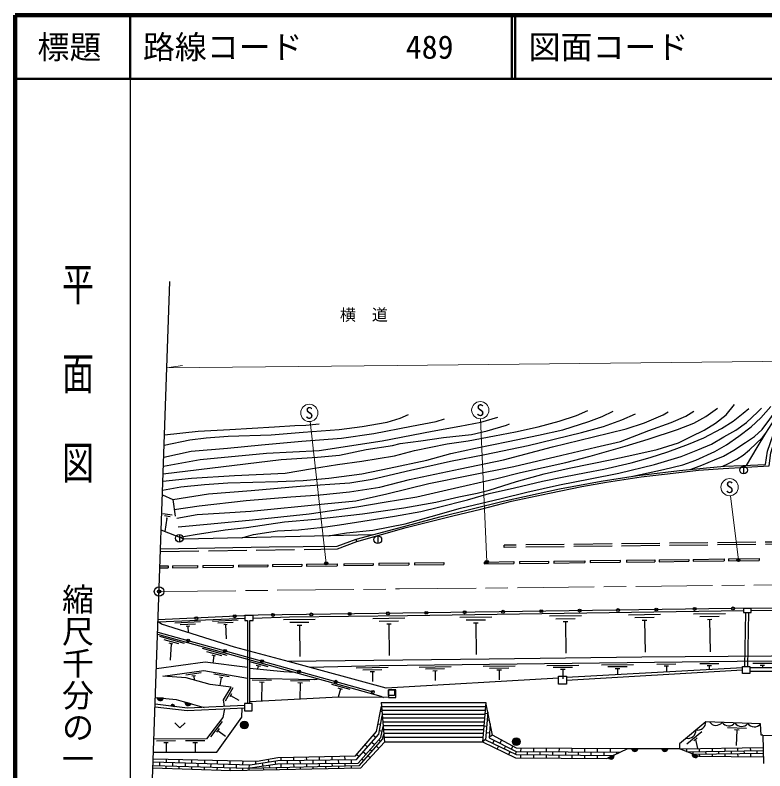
# Model space of a CAD drawing. Units: millimetres at full size, sheet at 1:1000; details may follow other scales. Extents: x 40000 to 680000, y 20000 to 380000.
# Drawn here: x 40000 to 157361, y 261632 to 380000 of the extents above; entities that cross this region are included whole.
import ezdxf
from ezdxf.enums import TextEntityAlignment as Align

# ---------------------------------------------------------------- set-up
doc = ezdxf.new("R2010")
doc.units = ezdxf.units.MM
doc.header["$LTSCALE"] = 1000
doc.header["$PDMODE"] = 32
doc.header["$PDSIZE"] = 500
doc.linetypes.add('CHAIN', pattern=[18.5, 12, -1.5, 3.5, -1.5])
doc.linetypes.add('DASHED', pattern=[7.5, 6, -1.5])
for name, color, linetype, lineweight in [('M-BGD', 7, 'Continuous', 25), ('M-BMK', 2, 'CHAIN', 13), ('M-BMK-OTRS', 5, 'Continuous', 25), ('M-BMK-SRVR', 3, 'Continuous', 25), ('M-STR-HTXT', 7, 'Continuous', 13), ('M-STR-STRC', 7, 'Continuous', 25), ('M-TTL', 2, 'Continuous', 140), ('M-TTL-BAND', 7, 'Continuous', 25), ('M-TTL-LINE', 7, 'Continuous', 50)]:
    doc.layers.add(name, color=color, linetype=linetype, lineweight=lineweight)
for name, color, linetype in [('M-BMK-HTXT', 7, 'Continuous'), ('M-OTRS', 6, 'Continuous'), ('M-TTL-TXT', 7, 'Continuous')]:
    doc.layers.add(name, color=color, linetype=linetype)
doc.styles.add('@ＭＳ ゴシック', font='')
doc.styles.add('ＭＳ ゴシック', font='')
doc.styles.get('@ＭＳ ゴシック').set_extended_font_data('@MS Gothic')
doc.styles.get('ＭＳ ゴシック').set_extended_font_data('MS Gothic')

msp = doc.modelspace()

# ---------------------------------------------------------------- hatches: boundary and pattern name
at = {"layer": 'M-BGD'}
for points in [[(63209, 272998, -0.82183), (62223, 273094)], [(67533, 272152, -0.82183), (66579, 272418)], [(64364, 271798), (64985, 271721, 0.84072)], [(75289, 268817, -1), (76489, 268817, -0.41421), (75889, 268217, -0.41421)], [(117835, 266202, -1), (119035, 266202, -0.41421), (118435, 265602, -0.41421)], [(133734, 264116, -0.82183), (132839, 263691)], [(137490, 265090, -0.82183), (136500, 265089)], [(142196, 265094, -0.82183), (141206, 265093)], [(146885, 263952, -0.82183), (145965, 264319)]]:
    msp.add_hatch(color=256, dxfattribs=at).paths.add_polyline_path(points)
at = {"layer": 'M-STR-STRC'}
for points in [[(153430, 294770, -1), (152991, 294531, -1)], [(88920, 294249, -1), (88481, 294010, -1)], [(114058, 294472, -1), (113619, 294233, -1)]]:
    msp.add_hatch(color=256, dxfattribs=at).paths.add_polyline_path(points)

# ---------------------------------------------------------------- linework, layer by layer
at = {"layer": 'M-BGD'}
for p, q in [((154033, 309347), (154033, 308147)), ((64599, 301672), (63118, 301911)), ((64255, 301423), (63367, 301567)), ((63763, 301199), (63428, 299125)), ((63867, 301182), (63659, 301216)), ((65710, 298672), (65710, 297472)), ((96772, 298451), (96772, 297251)), ((140788, 294693), (145444, 294752)), ((145444, 294752), (145448, 294452)), ((146122, 294760), (150984, 294821)), ((146122, 294760), (146126, 294460)), ((150984, 294821), (150987, 294522)), ((151642, 294830), (156466, 294891)), ((151642, 294830), (151646, 294530)), ((156466, 294891), (156470, 294591)), ((62675, 293721), (63962, 293737)), ((63962, 293737), (63966, 293437)), ((64642, 293746), (68537, 293794)), ((64642, 293746), (64645, 293446)), ((68537, 293794), (68540, 293494)), ((69401, 293804), (74119, 293862)), ((69401, 293804), (69404, 293504)), ((69404, 293504), (74123, 293562)), ((74119, 293862), (74123, 293562)), ((74960, 293873), (79534, 293929)), ((74960, 293873), (74964, 293573)), ((74964, 293573), (79538, 293629)), ((79534, 293929), (79538, 293629)), ((80306, 293939), (84868, 293995)), ((80306, 293939), (80310, 293639)), ((80310, 293639), (84871, 293695)), ((84868, 293995), (84871, 293695)), ((85588, 294004), (90402, 294063)), ((85588, 294004), (85591, 293704)), ((85591, 293704), (90406, 293763)), ((90402, 294063), (90406, 293763)), ((91441, 294076), (96041, 294132)), ((91441, 294076), (91444, 293776)), ((91444, 293776), (96044, 293832)), ((96041, 294132), (96044, 293832)), ((96951, 294144), (101645, 294202)), ((96951, 294144), (96955, 293844)), ((96955, 293844), (101649, 293902)), ((101645, 294202), (101649, 293902)), ((102530, 294212), (107093, 294269)), ((102530, 294212), (102534, 293912)), ((102534, 293912), (107096, 293969)), ((107093, 294269), (107096, 293969)), ((113415, 294347), (118066, 294406)), ((113415, 294347), (113419, 294047)), ((113419, 294047), (118070, 294106)), ((118066, 294406), (118070, 294106)), ((118934, 294417), (123487, 294475)), ((118934, 294417), (118937, 294117)), ((118937, 294117), (123490, 294175)), ((123487, 294475), (123490, 294175)), ((124344, 294485), (129187, 294546)), ((124344, 294485), (124348, 294185)), ((124348, 294185), (129190, 294246)), ((129187, 294546), (129190, 294246)), ((130000, 294557), (134707, 294616)), ((130000, 294557), (130004, 294257)), ((130004, 294257), (134711, 294316)), ((134707, 294616), (134711, 294316)), ((135676, 294628), (140132, 294685)), ((135676, 294628), (135680, 294328)), ((135680, 294328), (140136, 294385)), ((140132, 294685), (140136, 294385)), ((140788, 294693), (140791, 294393)), ((140791, 294393), (145448, 294452)), ((146126, 294460), (150987, 294522)), ((151646, 294530), (156470, 294591)), ((62679, 293421), (63966, 293437)), ((64645, 293446), (68540, 293494)), ((62372, 284952), (75942, 285575)), ((86992, 285348), (81993, 285285)), ((101002, 285527), (96002, 285463)), ((114603, 285723), (109603, 285651)), ((128640, 285927), (123641, 285854)), ((127647, 285463), (124647, 285419)), ((141013, 286107), (136013, 286034)), ((140019, 285642), (137020, 285599)), ((151198, 286254), (146199, 286182)), ((150205, 285790), (147205, 285746)), ((149062, 285323), (148362, 285313)), ((148712, 285318), (148785, 280282)), ((154226, 277993), (154400, 286439)), ((154673, 277993), (154848, 286439)), ((69013, 284957), (65018, 284773)), ((68228, 284620), (65830, 284510)), ((67323, 284279), (66763, 284253)), ((67043, 284266), (67088, 283281)), ((74902, 285227), (70906, 285044)), ((74116, 284891), (71719, 284781)), ((73211, 284549), (72652, 284523)), ((72931, 284536), (73033, 282331)), ((76373, 285200), (76373, 272191)), ((76759, 272191), (76759, 285200)), ((85998, 284886), (82998, 284848)), ((84854, 284421), (84154, 284412)), ((84504, 284417), (84566, 279523)), ((100007, 285064), (97008, 285026)), ((98863, 284599), (98163, 284590)), ((98513, 284595), (98575, 279707)), ((113609, 285259), (110610, 285215)), ((112466, 284792), (111766, 284782)), ((112116, 284787), (112187, 279886)), ((126503, 284996), (125803, 284986)), ((126153, 284991), (126225, 280066)), ((138876, 285175), (138176, 285165)), ((138526, 285170), (138598, 280221)), ((62317, 283362), (95989, 273989)), ((66494, 281585), (62640, 282655)), ((65643, 281510), (63330, 282152)), ((64676, 281467), (64136, 281617)), ((64406, 281542), (64263, 278950)), ((73189, 279725), (69335, 280796)), ((72338, 279650), (70026, 280293)), ((71372, 279607), (70832, 279757)), ((71102, 279682), (70955, 278490)), ((79588, 277948), (76759, 278734)), ((136788, 278260), (131789, 278199)), ((143442, 278342), (140442, 278305)), ((150154, 278424), (147154, 278387)), ((158476, 278463), (155476, 278461)), ((78400, 277967), (77725, 278154)), ((78063, 278061), (77934, 277598)), ((98408, 277801), (93409, 277698)), ((97415, 277481), (94415, 277419)), ((96271, 277157), (95571, 277142)), ((95921, 277150), (95952, 275650)), ((108230, 277910), (103230, 277849)), ((107234, 277598), (104234, 277561)), ((106087, 277284), (105387, 277275)), ((105737, 277280), (105756, 275780)), ((118254, 278033), (113254, 277972)), ((117258, 277721), (114258, 277684)), ((116111, 277407), (115411, 277398)), ((115761, 277403), (115780, 275903)), ((128233, 278155), (123233, 278094)), ((127236, 277843), (124237, 277806)), ((126090, 277529), (125390, 277521)), ((125740, 277525), (125759, 276025)), ((153863, 277775), (126334, 276242)), ((126334, 275842), (153863, 277449)), ((135792, 277948), (132792, 277911)), ((134646, 277634), (133946, 277625)), ((134296, 277630), (134307, 276686)), ((142296, 278028), (141596, 278019)), ((141946, 278024), (141957, 277112)), ((149008, 278110), (148308, 278101)), ((148658, 278106), (148666, 277486)), ((159199, 277754), (155027, 277754)), ((155027, 277274), (159199, 277274)), ((157327, 278162), (156627, 278162)), ((156977, 278162), (156977, 277754)), ((69106, 276966), (66728, 276639)), ((68235, 276543), (67680, 276467)), ((67958, 276505), (68046, 275864)), ((73494, 276353), (71129, 276758)), ((72537, 276212), (71985, 276307)), ((72261, 276260), (72044, 274994)), ((80122, 275774), (77122, 275825)), ((74088, 274643), (72870, 272575)), ((78967, 275494), (78267, 275506)), ((78617, 275500), (78566, 272561)), ((86123, 275670), (83124, 275722)), ((84968, 275390), (84269, 275402)), ((84618, 275396), (84575, 272873)), ((92454, 274375), (89564, 275178)), ((73879, 273698), (73595, 273215)), ((73737, 273457), (75030, 272696)), ((90929, 274487), (90567, 273185)), ((91266, 274394), (90591, 274581)), ((63209, 272998), (62223, 273094)), ((67533, 272152), (66579, 272418)), ((97297, 272320), (113681, 272320)), ((64364, 271798), (64985, 271721)), ((97350, 271720), (113628, 271720)), ((97402, 271120), (113575, 271120)), ((97195, 270987), (97417, 270943)), ((97415, 269923), (97507, 269905)), ((97454, 270520), (113522, 270520)), ((97506, 269920), (113470, 269920)), ((113966, 270571), (113530, 270610)), ((72393, 269348), (70580, 266958)), ((96803, 269026), (97233, 268940)), ((97558, 269320), (113417, 269320)), ((97610, 268720), (113364, 268720)), ((114238, 269544), (113887, 269574)), ((156786, 267220), (156680, 268978)), ((71937, 268250), (71514, 267693)), ((71726, 267972), (72921, 267065)), ((97052, 267956), (97464, 267874)), ((97662, 268120), (113311, 268120)), ((97715, 267520), (113258, 267520)), ((113807, 268578), (113355, 268617)), ((114256, 267534), (113728, 267581)), ((114442, 268522), (114318, 268533)), ((147469, 267754), (145168, 265829)), ((154485, 268267), (151487, 268390)), ((153324, 268015), (152624, 268043)), ((152974, 268029), (152875, 265632)), ((69671, 266350), (66671, 266335)), ((96070, 267230), (96496, 266867)), ((96928, 266498), (97213, 266255)), ((97767, 266920), (113205, 266920)), ((113644, 266531), (113142, 266200)), ((114701, 267228), (114217, 266909)), ((115000, 266417), (114773, 265954)), ((116138, 266467), (115889, 265960)), ((146779, 266786), (146243, 266337)), ((146511, 266561), (146802, 265135)), ((157056, 267212), (156786, 267220)), ((157056, 267212), (157120, 262803)), ((65116, 266327), (62116, 266311)), ((63968, 266021), (63268, 266017)), ((63618, 266019), (63626, 264553)), ((68523, 266044), (67823, 266041)), ((68173, 266043), (68180, 264551)), ((94772, 265709), (95167, 265371)), ((95832, 266119), (96261, 265752)), ((96557, 265500), (96956, 265159)), ((97829, 266200), (113142, 266200)), ((115675, 265521), (115453, 265068)), ((116779, 265502), (116576, 265089)), ((117906, 265529), (117668, 265045)), ((119135, 265206), (119132, 264654)), ((121135, 265192), (121132, 264645)), ((123135, 265177), (123132, 264635)), ((125135, 265163), (125132, 264626)), ((127135, 265149), (127132, 264616)), ((143992, 265888), (144004, 265095)), ((144018, 265095), (157084, 265284)), ((149085, 265168), (149092, 264698)), ((151085, 265197), (151091, 264727)), ((153084, 265226), (153091, 264756)), ((155084, 265255), (155091, 264785)), ((93474, 264187), (93839, 263876)), ((94503, 264624), (94928, 264261)), ((95246, 263990), (95595, 263692)), ((95595, 265007), (95902, 264745)), ((117478, 264657), (117249, 264189)), ((118396, 264216), (118446, 264657)), ((119129, 264187), (119126, 263653)), ((120132, 264649), (120129, 264176)), ((121129, 264166), (121126, 263642)), ((122132, 264640), (122129, 264156)), ((123129, 264145), (123126, 263630)), ((124132, 264630), (124129, 264135)), ((125129, 264125), (125126, 263619)), ((126132, 264621), (126129, 264114)), ((127129, 264104), (127126, 263607)), ((128132, 264612), (128129, 264094)), ((129129, 264083), (129126, 263596)), ((129135, 265135), (129132, 264607)), ((130132, 264602), (130129, 264073)), ((131129, 264063), (131126, 263584)), ((131135, 265121), (131132, 264597)), ((132132, 264593), (132129, 264052)), ((133734, 264116), (132839, 263691)), ((133129, 264042), (133127, 263828)), ((133135, 265108), (133132, 264588)), ((134132, 264583), (134130, 264303)), ((144018, 265095), (135785, 265088)), ((137490, 265090), (136500, 265089)), ((142196, 265094), (141206, 265093)), ((145085, 265111), (145092, 264667)), ((145156, 264641), (157091, 264814)), ((146885, 263952), (145965, 264319)), ((146092, 264655), (146098, 264266)), ((146142, 264248), (157097, 264407)), ((147085, 265139), (147092, 264669)), ((147098, 264262), (147103, 263868)), ((148092, 264684), (148098, 264277)), ((149097, 264291), (149104, 263848)), ((150091, 264713), (150097, 264306)), ((151097, 264320), (151104, 263828)), ((152091, 264742), (152097, 264334)), ((153097, 264349), (153105, 263808)), ((154091, 264770), (154097, 264363)), ((155097, 264378), (155105, 263787)), ((156091, 264799), (156097, 264392)), ((62621, 262997), (62611, 262459)), ((63630, 263456), (63621, 262967)), ((64620, 262938), (64610, 262400)), ((65630, 263417), (65620, 262908)), ((66619, 262879), (66609, 262340)), ((67629, 263378), (67619, 262849)), ((68619, 262820), (68608, 262281)), ((69629, 263339), (69618, 262790)), ((71629, 263301), (71618, 262731)), ((73628, 263262), (73617, 262672)), ((75628, 263223), (75616, 262613)), ((77627, 263185), (77618, 262711)), ((78690, 262884), (78776, 262385)), ((79602, 263480), (79677, 263043)), ((80664, 263203), (80757, 262668)), ((81579, 263753), (81587, 263279)), ((82587, 263291), (82597, 262733)), ((83579, 263789), (83587, 263302)), ((84587, 263314), (84597, 262755)), ((85578, 263825), (85587, 263326)), ((86587, 263337), (86597, 262777)), ((87578, 263861), (87587, 263349)), ((87597, 262788), (87606, 262306)), ((88587, 263360), (88597, 262799)), ((89578, 263897), (89587, 263372)), ((89597, 262810), (89605, 262352)), ((90587, 263384), (90597, 262822)), ((91577, 263933), (91587, 263395)), ((91597, 262833), (91605, 262398)), ((92587, 263407), (92597, 262844)), ((94262, 263515), (94591, 263234)), ((63610, 262429), (63602, 262010)), ((65609, 262370), (65601, 261940)), ((67609, 262311), (67600, 261871)), ((69608, 262251), (69599, 261802)), ((70618, 262761), (70608, 262222)), ((71607, 262192), (71598, 261733)), ((72617, 262702), (72607, 262162)), ((73606, 262132), (73597, 261664)), ((74616, 262643), (74606, 262103)), ((75606, 262073), (75598, 261692)), ((76605, 262053), (76599, 261711)), ((76616, 262584), (76606, 262075)), ((77609, 262218), (77606, 262076)), ((78825, 262104), (78886, 261753)), ((79767, 262527), (79836, 262127)), ((80846, 262150), (80909, 261790)), ((81598, 262722), (81607, 262168)), ((82607, 262191), (82614, 261821)), ((83597, 262744), (83607, 262214)), ((84607, 262237), (84614, 261858)), ((85597, 262766), (85606, 262260)), ((86606, 262283), (86613, 261895)), ((88606, 262329), (88613, 261932)), ((90605, 262375), (90613, 261968)), ((92605, 262421), (92612, 262005))]:
    msp.add_line(p, q, dxfattribs=at)
at = {"layer": 'M-BGD', "linetype": 'DASHED'}
for p, q in [((62754, 296010), (90488, 296395)), ((116571, 296637), (116567, 296986)), ((157056, 267212), (158988, 267151))]:
    msp.add_line(p, q, dxfattribs=at)
at = {"layer": 'M-BGD'}
for points in [[(65534, 299860), (70623, 300330), (77164, 300954), (86005, 301895), (93505, 302975), (97773, 303719), (102903, 304572), (107612, 305650), (115410, 307414), (119132, 308386), (126192, 309939), (130004, 310925), (135510, 312477), (139080, 313570), (143661, 315094), (146228, 316096), (148112, 317158), (149919, 318418)], [(65764, 298215), (68202, 298668), (72894, 299396), (76220, 299745), (82152, 300613), (86997, 301038), (94387, 301875), (100856, 302831), (105832, 303730), (109476, 304534), (112301, 305141), (114222, 305585), (118474, 306950), (122808, 308137), (126725, 309047), (133417, 310385), (137001, 311174), (140524, 311963), (143857, 313001), (145847, 313987), (147836, 315019), (149632, 316101), (151318, 317390), (152624, 319029)], [(89040, 298441), (91855, 298909), (96002, 299352), (101039, 300300), (105107, 301475), (109701, 302775), (116093, 304296), (120098, 305296), (125222, 306439), (130016, 307394), (134514, 308246), (140067, 309625), (144232, 310889), (146857, 311904), (149012, 312784), (150962, 313935), (152821, 315003), (154475, 316207), (156196, 317834), (156825, 318431)], [(136706, 307769), (141488, 308843), (144497, 309572), (146529, 310315), (149517, 311633), (151343, 312701), (153274, 314033), (155231, 315531), (156713, 316917), (158304, 318710)], [(145839, 308874), (147493, 309516), (149456, 310337), (150864, 310945), (152485, 311861), (154343, 313058), (155740, 313996), (156959, 315097), (158160, 316716), (159336, 318411)], [(62769, 296431), (79742, 296717), (90396, 296825), (93377, 297905), (98476, 299284), (106469, 301422), (116398, 303859), (125232, 305814), (131717, 307021), (137442, 307879), (143987, 308685), (148204, 309116), (151025, 309355), (153915, 309436), (157433, 309608), (157797, 311681), (158678, 314256), (159800, 316489), (161235, 318311)], [(63086, 305620), (65917, 306105), (69649, 306471), (73302, 306745), (81117, 306945), (85081, 307137), (89083, 307464), (94272, 308160), (98563, 309025), (104457, 310278), (108191, 311336), (112078, 312162), (117173, 313244), (121907, 314225), (125756, 315071), (129815, 316340), (131886, 317111), (133632, 317976)], [(63135, 307027), (67591, 307500), (74324, 307889), (82262, 308282), (86527, 308996), (90467, 309601), (94277, 310142), (99381, 310992), (102499, 311792), (107651, 312830), (110920, 313349), (115043, 314089), (118312, 314738), (121862, 315495), (125164, 316387), (127870, 317296), (129645, 318053)], [(63329, 312646), (67325, 313490), (69894, 313791), (73354, 314068), (80066, 314265), (85097, 314691), (90717, 315088), (94314, 315545), (98238, 316235), (100296, 316875), (101561, 317454)], [(64704, 304126), (70260, 305002), (76934, 305524), (84621, 306219), (92391, 306762), (95890, 307309), (101904, 308756), (108168, 310159), (113527, 311198), (120310, 312605), (128658, 314615), (132117, 315556), (134996, 316619), (137089, 317532)], [(64903, 302572), (68826, 303167), (76187, 303955), (83174, 304571), (87749, 304878), (92323, 305339), (97080, 306090), (101712, 307243), (109642, 308938), (116427, 310359), (124128, 312380), (130529, 313974), (135669, 315208), (138533, 316168), (141416, 317416), (142243, 317858)], [(65309, 301192), (68512, 301773), (72796, 302056), (76899, 302314), (88447, 303478), (93321, 303906), (98207, 304998), (104778, 306660), (110946, 307906), (118047, 309309), (125564, 311067), (130890, 312322), (134768, 313210), (139176, 314917), (142684, 316220), (145008, 317193), (146255, 317978)], [(75479, 298138), (77317, 298637), (81055, 299204), (84357, 299408), (88222, 299815), (90791, 300187), (94426, 300765), (99397, 301520), (103498, 302243), (106295, 302927), (110815, 304081), (114212, 305077), (118181, 305980), (122575, 307012), (125882, 307698), (129364, 308358), (132173, 308909), (136444, 309861), (139409, 310701), (142146, 311589), (145393, 312817), (147782, 313788), (150595, 315279), (152383, 316418), (153983, 317671), (154824, 318390)], [(93507, 297567), (101225, 299775), (108527, 301563), (112886, 302628), (117682, 303865), (123628, 305143), (128694, 306166), (132585, 306832), (137999, 307678), (143002, 308254), (146969, 308715), (150834, 308981), (158007, 309385), (158298, 311464), (159192, 314250), (160327, 316385), (161756, 318206)], [(154470, 309463), (156165, 312273), (157519, 314514), (158899, 316709), (159828, 318120)], [(63216, 309371), (68971, 310384), (79366, 311403), (87586, 311825), (97471, 313320), (105298, 314817), (109608, 315597), (112901, 316246), (115565, 317025)], [(63264, 310755), (67572, 311681), (73249, 312201), (78573, 312684), (84857, 313269), (91063, 313748), (96133, 314462), (102035, 315634), (105899, 316328), (107225, 316785)], [(63174, 308152), (81633, 310411), (87334, 310792), (90783, 311060), (94944, 311945), (99060, 312586), (100248, 312891), (103496, 313317), (107044, 313865), (111440, 314337), (113907, 314915), (116939, 315754), (117381, 315967)], [(63385, 314256), (68668, 314837), (73599, 315105), (80576, 315502), (83792, 315719), (85487, 315773), (87601, 316001)], [(150760, 309333), (151647, 309800), (152989, 310453), (153979, 311076), (154975, 311940), (157003, 313855), (157519, 314514)], [(63061, 304891), (64704, 304126), (65039, 301504)], [(95926, 298595), (66477, 297937), (62869, 299342)], [(90488, 296395), (93507, 297567), (93377, 297905)], [(197393, 287234), (152252, 287078), (115772, 286550), (78062, 286021), (62383, 285272)], [(77255, 285575), (82924, 285747), (101412, 285982), (153995, 286745)], [(155231, 286745), (197569, 286860), (207523, 284051)], [(76759, 285200), (77255, 285200), (77255, 285950), (75942, 285950), (75942, 285200), (76373, 285200)], [(125079, 276129), (98077, 274608), (82958, 278708), (74327, 281009), (62918, 284591), (62372, 284952)], [(62307, 283059), (97264, 273351), (97644, 273120)], [(82643, 278792), (114184, 279206), (138077, 279512), (158375, 279634), (185677, 279703), (199600, 279703), (207865, 276645)], [(76373, 277823), (69770, 278636), (62118, 277592)], [(200963, 278192), (199658, 278791), (153018, 278759), (97042, 278073), (86132, 277847)], [(72782, 271716), (72628, 272755), (73813, 274767), (70552, 275186), (66776, 276207), (63104, 276444), (69560, 277331), (76373, 276164)], [(76759, 277716), (82085, 277182), (83836, 277080)], [(76759, 276132), (86895, 275957), (87518, 276057)], [(97297, 272320), (97837, 266109), (94056, 262032), (73763, 261658), (61582, 262079)], [(61963, 273120), (65202, 272802), (69576, 271582)], [(98438, 273113), (90637, 273188), (76759, 272467)], [(113681, 272320), (113142, 266200), (118333, 263658), (132596, 263576), (135785, 265088)], [(135785, 265088), (118508, 265210), (114701, 267228), (113681, 272320)], [(61630, 263494), (77868, 263180), (81133, 263745), (93283, 263964), (96559, 267803), (97347, 271750)], [(61667, 264553), (71586, 264551), (75502, 270058), (75546, 271470)], [(72758, 271352), (72524, 270016), (69971, 266652), (61738, 266609)], [(61913, 271661), (66950, 271106), (75901, 271485)], [(75901, 271847), (67002, 271474), (61928, 272096)], [(61614, 263026), (76798, 262578), (81104, 263274), (93430, 263417), (96943, 267370), (97477, 270257)], [(113985, 270804), (113641, 266496), (118443, 264194), (133570, 264037)], [(65010, 269146), (65806, 268350), (66601, 269146)], [(114347, 268998), (114212, 266823), (118421, 264657), (134715, 264581)], [(156680, 268978), (148106, 269330), (143992, 265888)], [(61596, 262489), (76423, 262049), (81094, 262716), (93673, 262856), (97234, 266841), (97622, 268582)], [(76423, 262049), (93910, 262451), (97514, 266603), (97724, 267406)], [(157106, 263767), (147095, 263868), (144018, 265095)]]:
    msp.add_lwpolyline(points, dxfattribs=at)
at = {"layer": 'M-BGD', "linetype": 'DASHED'}
for points in [[(197196, 297648), (170931, 297601), (116567, 296986)], [(197196, 297299), (170934, 297252), (116571, 296637)]]:
    msp.add_lwpolyline(points, dxfattribs=at)
at = {"layer": 'M-BGD'}
for points in [[(153995, 286439), (155231, 286439), (155231, 287052), (153995, 287052)], [(153863, 277993), (155027, 277993), (155027, 276905), (153863, 276905)], [(125079, 276483), (126334, 276483), (126334, 275202), (125079, 275202)], [(98438, 273113), (99604, 273113), (99604, 274303), (98438, 274303)], [(98438, 274303), (99384, 274303), (99384, 273430), (98438, 273430)], [(75901, 271022), (77091, 271022), (77091, 272191), (75901, 272191)]]:
    msp.add_lwpolyline(points, close=True, dxfattribs=at)
for centre, radius in [((154033, 308747), 600), ((65710, 298072), 600), ((96772, 297851), 600), ((98363, 286306), 225), ((104363, 286390), 225), ((110362, 286474), 225), ((116361, 286558), 225), ((122361, 286645), 225), ((128360, 286732), 225), ((134360, 286819), 225), ((140359, 286906), 225), ((146358, 286993), 225), ((152358, 287078), 225), ((68376, 285558), 225), ((74369, 285845), 225), ((80365, 286054), 225), ((86364, 286138), 225), ((92364, 286222), 225), ((67088, 282034), 225), ((72868, 280425), 225), ((78649, 278816), 225), ((84429, 277207), 225), ((90209, 275598), 225), ((95989, 273989), 225), ((75889, 268817), 600), ((118435, 266202), 600)]:
    msp.add_circle(centre, radius, dxfattribs=at)
for centre, radius, start, end in [((62726, 273143), 505, 185.56784, 343.22603), ((67082, 272379), 505, 175.58858, 333.24678), ((64668, 271705), 318, 2.90857, 163.12631), ((146858, 269264), 1250, 256.78847, 3.04868), ((149717, 270014), 1250, 214.51691, 320.77712), ((151715, 269932), 1250, 214.51691, 320.77712), ((153714, 269850), 1250, 214.51691, 320.77712), ((155712, 269768), 1250, 214.51691, 320.77712), ((145324, 267980), 1250, 256.78847, 3.04868), ((133245, 263992), 505, 216.53869, 14.19688), ((136995, 265187), 505, 191.22025, 348.87845), ((141701, 265191), 505, 191.22025, 348.87845), ((146461, 264226), 505, 169.43755, 327.09574)]:
    msp.add_arc(centre, radius, start, end, dxfattribs=at)
at = {"layer": 'M-BMK'}
msp.add_lwpolyline([(62537, 289724), (100152, 290126), (162165, 290790), (222016, 291375), (261727, 291821), (289406, 292150), (333736, 292544), (361181, 292843), (408708, 293449), (460715, 294093), (475727, 294354), (484110, 294310), (489495, 294147), (499453, 293473), (508803, 292480), (516531, 291320), (531545, 288397), (539730, 286264), (558502, 280425)], dxfattribs=at)
at = {"layer": 'M-BMK-OTRS'}
msp.add_line((60985, 244806), (64215, 338272), dxfattribs=at)
at = {"layer": 'M-BMK-SRVR'}
msp.add_circle((62537, 289724), 750, dxfattribs=at)
at = {"layer": 'M-OTRS'}
msp.add_point((62537, 289724), dxfattribs=at)
at = {"layer": 'M-STR-HTXT'}
for p, q in [((63747, 324739), (66174, 325107)), ((88700, 294129), (86199, 316357)), ((113838, 294353), (112872, 316780)), ((153211, 294650), (152002, 304724))]:
    msp.add_line(p, q, dxfattribs=at)
msp.add_lwpolyline([(63747, 324739), (99778, 325124), (161790, 325788), (221648, 326374), (261334, 326819), (289043, 327149), (297381, 327223)], dxfattribs=at)
for centre in [(86049, 317699), (112814, 318129), (151841, 306065)]:
    msp.add_circle(centre, 1350, dxfattribs=at)
at = {"layer": 'M-STR-STRC'}
for centre in [(153211, 294650), (88700, 294129), (113838, 294353)]:
    msp.add_circle(centre, 250, dxfattribs=at)
at = {"layer": 'M-TTL'}
for p, q in [((40000, 380000), (40000, 20000)), ((680000, 380000), (40000, 380000))]:
    msp.add_line(p, q, dxfattribs=at)
at = {"layer": 'M-TTL-BAND'}
msp.add_line((58000, 370000), (58000, 20000), dxfattribs=at)
at = {"layer": 'M-TTL-LINE'}
for p, q in [((58000, 380000), (58000, 370000)), ((117750, 380000), (117750, 370000)), ((118250, 380000), (118250, 370000)), ((40000, 370000), (680000, 370000))]:
    msp.add_line(p, q, dxfattribs=at)

# ---------------------------------------------------------------- texts
at = {"layer": 'M-BMK-HTXT', "style": 'ＭＳ ゴシック'}
msp.add_text('横\u3000道', height=1833, dxfattribs=at).set_placement((94597, 333073), align=Align.MIDDLE_CENTER)
at = {"layer": 'M-STR-HTXT', "style": 'ＭＳ ゴシック'}
for p in [(86049, 317699), (112814, 318129), (151841, 306065)]:
    msp.add_text('S', height=1833, dxfattribs=at).set_placement(p, align=Align.MIDDLE_CENTER)
at = {"layer": 'M-TTL-BAND', "style": '@ＭＳ ゴシック', "width": 1.4}
msp.add_text('平  面  図', height=3666, rotation=270, dxfattribs=at).set_placement((49777, 306475), align=Align.MIDDLE_RIGHT)
at = {"layer": 'M-TTL-BAND', "style": '@ＭＳ ゴシック'}
msp.add_text('縮尺千分の一', height=3666, rotation=270, dxfattribs=at).set_placement((49777, 261030), align=Align.MIDDLE_RIGHT)
at = {"layer": 'M-TTL-TXT', "style": 'ＭＳ ゴシック'}
msp.add_text('標題', height=3666, dxfattribs=at).set_placement((48500, 375000), align=Align.MIDDLE_CENTER)
for s, p in [('路線コード', (60000, 375000)), ('489', (101142, 375000)), ('図面コード', (120380, 375000))]:
    msp.add_text(s, height=3666, dxfattribs=at).set_placement(p, align=Align.MIDDLE_LEFT)

doc.saveas('drawing.dxf')
